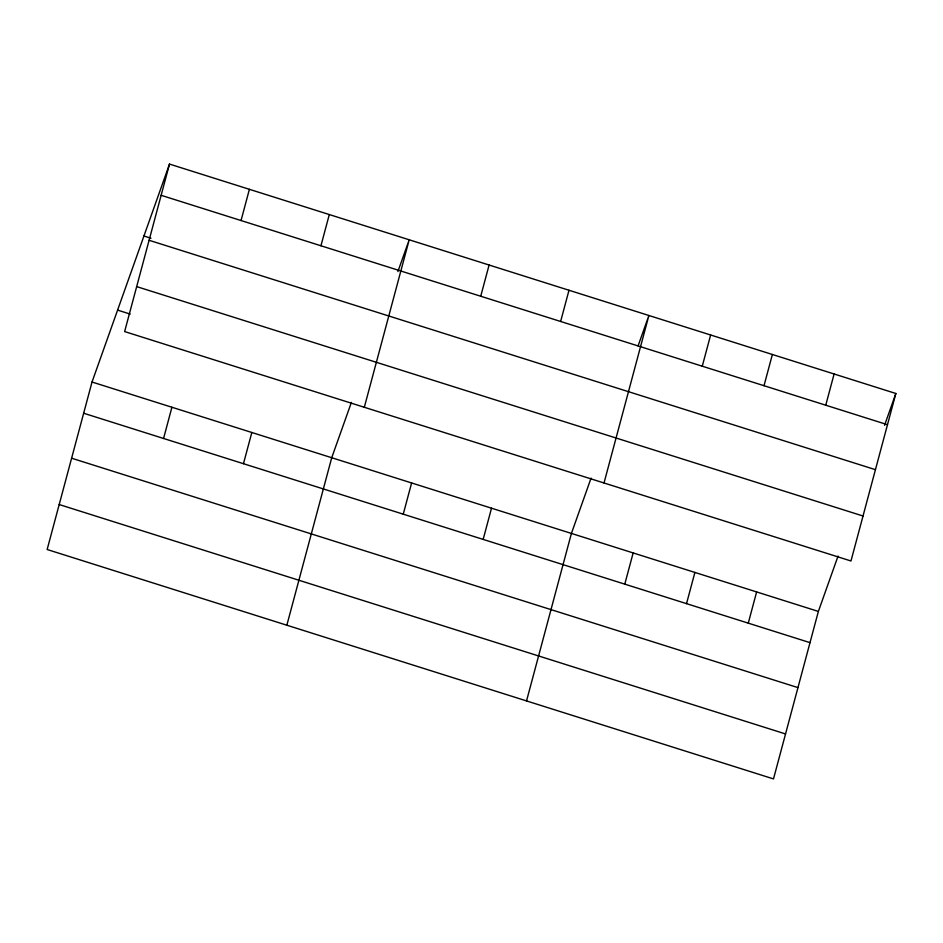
<?xml version="1.0" encoding="UTF-8"?>
<svg xmlns="http://www.w3.org/2000/svg" width="943" height="943" viewBox="0 0 943 943"><rect width="100%" height="100%" fill="white"/><g stroke="black" fill="none" stroke-linecap="round" stroke-linejoin="round"><path stroke-width="1.41" d="M169.504 164.082L124.629 331.571L850.975 560.979L895.85 393.49L169.504 164.082L92.025 382.021L47.15 549.51L773.496 778.918L818.371 611.429L838.044 556.099M163.563 438.471L171.921 407.258M241.043 220.532L249.4 189.319M243.459 463.708L251.828 432.495M320.938 245.769L329.307 214.556M286.849 625.209L331.724 457.72L351.385 402.402M364.316 407.282L409.203 239.793L397.887 271.596M403.25 514.171L411.619 482.957M480.73 296.243L489.099 265.018M483.158 539.408L491.515 508.194M560.625 321.48L568.994 290.255M526.536 700.92L571.411 533.432L591.084 478.101M604.015 482.981L648.89 315.492L638.081 345.916M624.785 584.141L633.154 552.928M702.264 366.214L710.633 334.989M686.528 603.65L694.897 572.425M764.007 385.711L772.376 354.497M748.27 623.146L756.628 591.933M825.75 405.207L834.107 373.994M884.546 425.305L895.85 393.49M161.147 195.307L887.481 424.704M143.937 236.009L150.951 238.214M149.088 240.276L875.434 469.673M136.676 286.601L863.022 516.01M117.592 310.106L130.217 314.09M92.025 382.021L818.371 611.429M83.668 413.234L810.002 642.643M71.609 458.204L797.955 687.612M59.197 504.54L785.543 733.949"/></g></svg>
